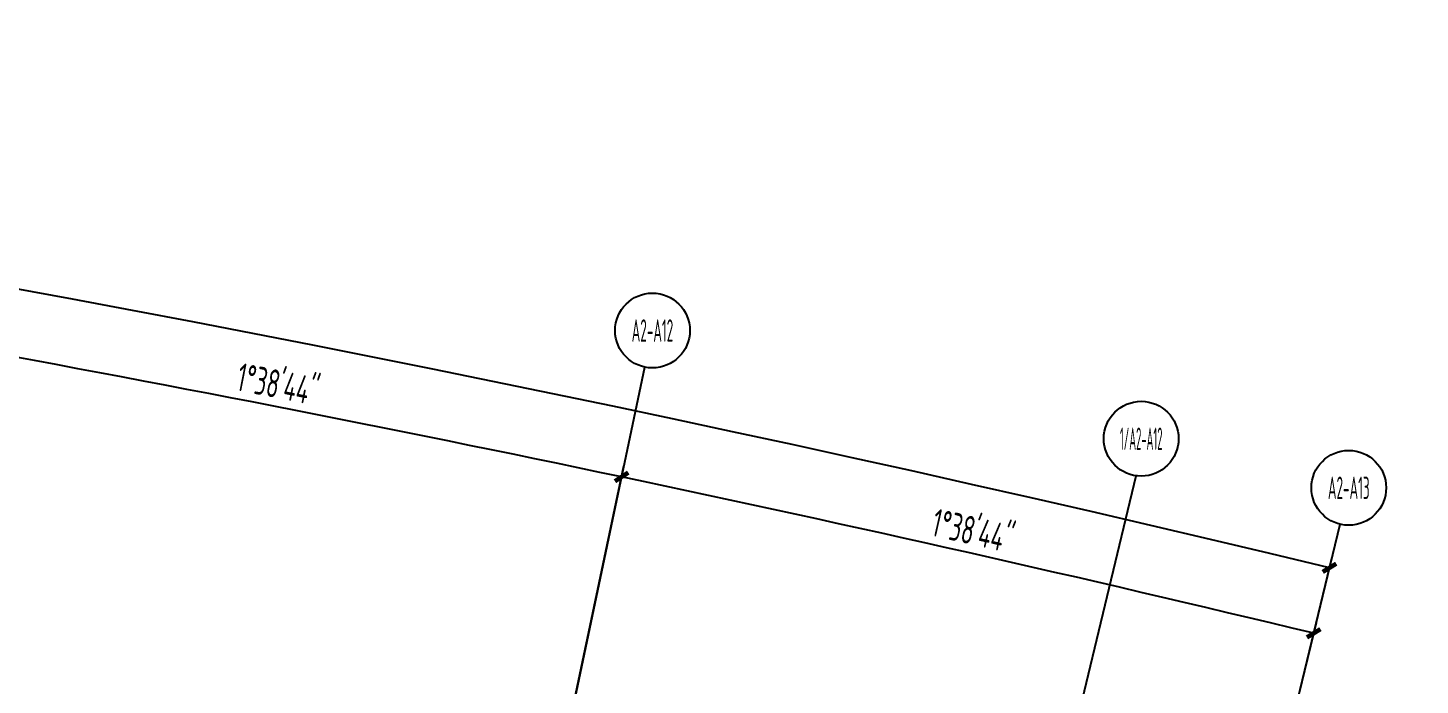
# Model space of a CAD drawing. Header units: millimetres. Extents: x 11536546 to 24947533, y -12764720 to -6308891.
# Drawn here: x 11838936 to 11857548, y -6373768 to -6364981 of the extents above; entities that cross this region are included whole.
import ezdxf
from ezdxf.enums import TextEntityAlignment as Align

# ---------------------------------------------------------------- set-up
doc = ezdxf.new("R2010")
doc.units = ezdxf.units.MM
doc.header["$LTSCALE"] = 10
doc.linetypes.add('A2-RG-AXIS$0$CENTER', pattern=[2, 1.25, -0.25, 0.25, -0.25])
doc.linetypes.add('A2-RG-AXIS$0$DOTE', pattern=[2.42, 2, -0.2, 0.02, -0.2])
for name, color, linetype in [('A2-RG-AXIS$0$A-AXIS', 1, 'Continuous'), ('A2-RG-AXIS$0$A-DIMS-100', 1, 'Continuous'), ('A2-RG-AXIS$0$A-GRID', 1, 'A2-RG-AXIS$0$CENTER'), ('A2-RG-AXIS$0$A-SYMB', 4, 'Continuous')]:
    doc.layers.add(name, color=color, linetype=linetype)
doc.styles.add('A2-RG-AXIS$0$ECADI', font='hzs.shx', dxfattribs={"width": 0.7, "bigfont": 'hztxt.shx'})
doc.styles.add('A2-RG-AXIS$0$XD2008', font='hzs.shx', dxfattribs={"width": 0.7, "bigfont": 'hztxt.shx'})
doc.dimstyles.new('A2-RG-AXIS$0$XD150', dxfattribs={"dimscale": 300, "dimtxt": 2.5, "dimasz": 1.5, "dimexe": 1, "dimexo": 2, "dimgap": 0.5, "dimtad": 1, "dimdec": 0, "dimdsep": 46, "dimtxsty": 'A2-RG-AXIS$0$XD2008', "dimcen": 2.5, "dimclrt": 4, "dimaunit": 1, "dimadec": 3, "dimazin": 0, "dimtfac": 1, "dimtdec": 0, "dimtmove": 2, "dimatfit": 3, "dimfxl": 0, "dimtolj": 1, "dimtzin": 0, "dimarcsym": 0})

# ---------------------------------------------------------------- blocks, each defined once
blk = doc.blocks.new('A2-RG-AXIS$0$ECADI-TAG-GRID')
at = {"color": 13}
blk.add_circle((0, 0), 5, dxfattribs=at)
at = {"style": 'A2-RG-AXIS$0$ECADI', "width": 0.7}
blk.add_attdef('GRID', text='', height=5, dxfattribs=at).set_placement((0, 0), align=Align.MIDDLE)
blk = doc.blocks.new('A2-RG-AXIS$0$_ArchTick')
at = {"color": 0, "linetype": 'ByBlock', "const_width": 0.4}
blk.add_lwpolyline([(-0.5, -0.5), (0.5, 0.5)], dxfattribs=at)
blk = doc.blocks.new('*D508')
at = {"layer": 'A2-RG-AXIS$0$A-DIMS-100', "color": 0, "lineweight": -2, "ltscale": 3, "transparency": 16777216}
for p, q in [((11753070, -6371598), (11752455, -6363872)), ((11854556, -6379588), (11856371, -6372053))]:
    blk.add_line(p, q, dxfattribs=at)
blk.add_arc((11778731, -6694179), 331200, 76.44866, 94.54827, dxfattribs=at)
at = {"layer": 'Defpoints', "color": 0, "ltscale": 3, "transparency": 16777216}
for p in [(11822065, -6365826), (11753093, -6371897), (11854485, -6379879), (11778731, -6694179)]:
    blk.add_point(p, dxfattribs=at)
at = {"layer": 'A2-RG-AXIS$0$A-DIMS-100', "color": 0, "lineweight": -2, "ltscale": 3, "transparency": 16777216, "xscale": 150, "yscale": 150, "zscale": 150}
for p, rotation in [((11752467, -6364022), 184.5482656226652), ((11856336, -6372199), 346.4486630674553)]:
    blk.add_blockref('A2-RG-AXIS$0$_ArchTick', p, dxfattribs=dict(at, rotation=rotation))
at = {"layer": 'A2-RG-AXIS$0$A-DIMS-100', "color": 4, "ltscale": 3, "transparency": 16777216, "insert": (11804749, -6363703), "char_height": 375, "attachment_point": 5, "rotation": 355.4985, "style": 'A2-RG-AXIS$0$XD2008'}
blk.add_mtext('\\A1;18°5\'59"', dxfattribs=at)
blk = doc.blocks.new('*D519')
at = {"layer": 'A2-RG-AXIS$0$A-DIMS-100', "color": 0, "lineweight": -2, "ltscale": 3, "transparency": 16777216}
for p, q in [((11845491, -6377540), (11846904, -6370837)), ((11854556, -6379588), (11856161, -6372928))]:
    blk.add_line(p, q, dxfattribs=at)
blk.add_arc((11778731, -6694179), 330300, 76.44866, 78.09408, dxfattribs=at)
at = {"layer": 'Defpoints', "color": 0, "ltscale": 3, "transparency": 16777216}
for p in [(11853048, -6372348), (11845429, -6377834), (11854485, -6379879), (11778731, -6694179)]:
    blk.add_point(p, dxfattribs=at)
at = {"layer": 'A2-RG-AXIS$0$A-DIMS-100', "color": 0, "lineweight": -2, "ltscale": 3, "transparency": 16777216, "xscale": 150, "yscale": 150, "zscale": 150}
for p, rotation in [((11846873, -6370984), 168.0940794046412), ((11856125, -6373074), 346.4486609929079)]:
    blk.add_blockref('A2-RG-AXIS$0$_ArchTick', p, dxfattribs=dict(at, rotation=rotation))
at = {"layer": 'A2-RG-AXIS$0$A-DIMS-100', "color": 4, "ltscale": 3, "transparency": 16777216, "insert": (11851573, -6371705), "char_height": 375, "attachment_point": 5, "rotation": 347.2714, "style": 'A2-RG-AXIS$0$XD2008'}
blk.add_mtext('\\A1;1°38\'44"', dxfattribs=at)
blk = doc.blocks.new('*D556')
at = {"layer": 'A2-RG-AXIS$0$A-DIMS-100', "color": 0, "lineweight": -2, "ltscale": 3, "transparency": 16777216}
for p, q in [((11836372, -6375754), (11837592, -6369013)), ((11845491, -6377540), (11846904, -6370837))]:
    blk.add_line(p, q, dxfattribs=at)
blk.add_arc((11778731, -6694179), 330300, 78.09408, 79.7395, dxfattribs=at)
at = {"layer": 'Defpoints', "color": 0, "ltscale": 3, "transparency": 16777216}
for p in [(11843776, -6370347), (11836318, -6376049), (11845429, -6377834), (11778731, -6694179)]:
    blk.add_point(p, dxfattribs=at)
at = {"layer": 'A2-RG-AXIS$0$A-DIMS-100', "color": 0, "lineweight": -2, "ltscale": 3, "transparency": 16777216, "xscale": 150, "yscale": 150, "zscale": 150}
for p, rotation in [((11837565, -6369161), 169.739497816377), ((11846873, -6370984), 348.0940794046441)]:
    blk.add_blockref('A2-RG-AXIS$0$_ArchTick', p, dxfattribs=dict(at, rotation=rotation))
at = {"layer": 'A2-RG-AXIS$0$A-DIMS-100', "color": 4, "ltscale": 3, "transparency": 16777216, "insert": (11842283, -6369746), "char_height": 375, "attachment_point": 5, "rotation": 348.9168, "style": 'A2-RG-AXIS$0$XD2008'}
blk.add_mtext('\\A1;1°38\'44"', dxfattribs=at)
blk = doc.blocks.new('A2-RG-AXIS')
at = {"layer": 'A2-RG-AXIS$0$A-AXIS', "ltscale": 3}
for p, q in [((11846048.1, -6374898.2), (11847182.8, -6369516.5)), ((11852463.3, -6376318.4), (11853752, -6370971.7)), ((11855188.2, -6376962.8), (11856476.8, -6371616.3))]:
    blk.add_line(p, q, dxfattribs=at)
at = {"layer": 'A2-RG-AXIS$0$A-GRID', "linetype": 'A2-RG-AXIS$0$DOTE'}
blk.add_arc((11778730.7, -6694178.7), 323300, 75.589285, 95.407644, dxfattribs=at)
at = {"layer": 'A2-RG-AXIS$0$A-SYMB'}
ref = blk.add_blockref('A2-RG-AXIS$0$ECADI-TAG-GRID', (11847285.9, -6369027.3), dxfattribs=dict(at, xscale=100, yscale=100, zscale=100))
ref.add_attrib('GRID', 'A2-A12', dxfattribs={"layer": '0', "extrusion": (0, 0, -1), "height": 300, "style": 'A2-RG-AXIS$0$ECADI', "text_generation_flag": 2, "width": 0.5}).set_placement((-11847285.9, -6369027.3), align=Align.MIDDLE)
ref = blk.add_blockref('A2-RG-AXIS$0$ECADI-TAG-GRID', (11853819.1, -6370473.6), dxfattribs=dict(at, xscale=100, yscale=100, zscale=100))
ref.add_attrib('GRID', '1/A2-A12', dxfattribs={"layer": '0', "extrusion": (0, 0, -1), "height": 300, "style": 'A2-RG-AXIS$0$ECADI', "text_generation_flag": 2, "width": 0.4}).set_placement((-11853819.1, -6370473.6), align=Align.MIDDLE)
ref = blk.add_blockref('A2-RG-AXIS$0$ECADI-TAG-GRID', (11856594.1, -6371129.8), dxfattribs=dict(at, xscale=100, yscale=100, zscale=100))
ref.add_attrib('GRID', 'A2-A13', dxfattribs={"layer": '0', "extrusion": (0, 0, -1), "height": 300, "style": 'A2-RG-AXIS$0$ECADI', "text_generation_flag": 2, "width": 0.5}).set_placement((-11856594.1, -6371129.8), align=Align.MIDDLE)
at = {"layer": 'A2-RG-AXIS$0$A-DIMS-100', "ltscale": 3}
for base, p1, p2, picture, middle in [((11822064.9, -6365825.9), (11854485.2, -6379879.3), (11753093.4, -6371896.8), '*D508', (11804748.6, -6363703.1)), ((11843776.4, -6370346.8), (11845429.2, -6377833.7), (11836318.2, -6376048.9), '*D556', (11842283.1, -6369746.5)), ((11853048.1, -6372348), (11845429.2, -6377833.7), (11854485.2, -6379879.3), '*D519', (11851572.6, -6371705.1))]:
    dim = blk.add_angular_dim_3p(base=base, center=(11778730.7, -6694178.7), p1=p1, p2=p2, dimstyle='A2-RG-AXIS$0$XD150', override={"dimscale": 150, "dimasz": 1, "dimblk": 'A2-RG-AXIS$0$_ArchTick', "dimadec": 4}, dxfattribs=at)
    dim.commit()
    dim.dimension.update_dxf_attribs({"geometry": picture, "text_midpoint": middle})

msp = doc.modelspace()

# ---------------------------------------------------------------- block references
msp.add_blockref('A2-RG-AXIS', (0, 0))

doc.saveas('drawing.dxf')
